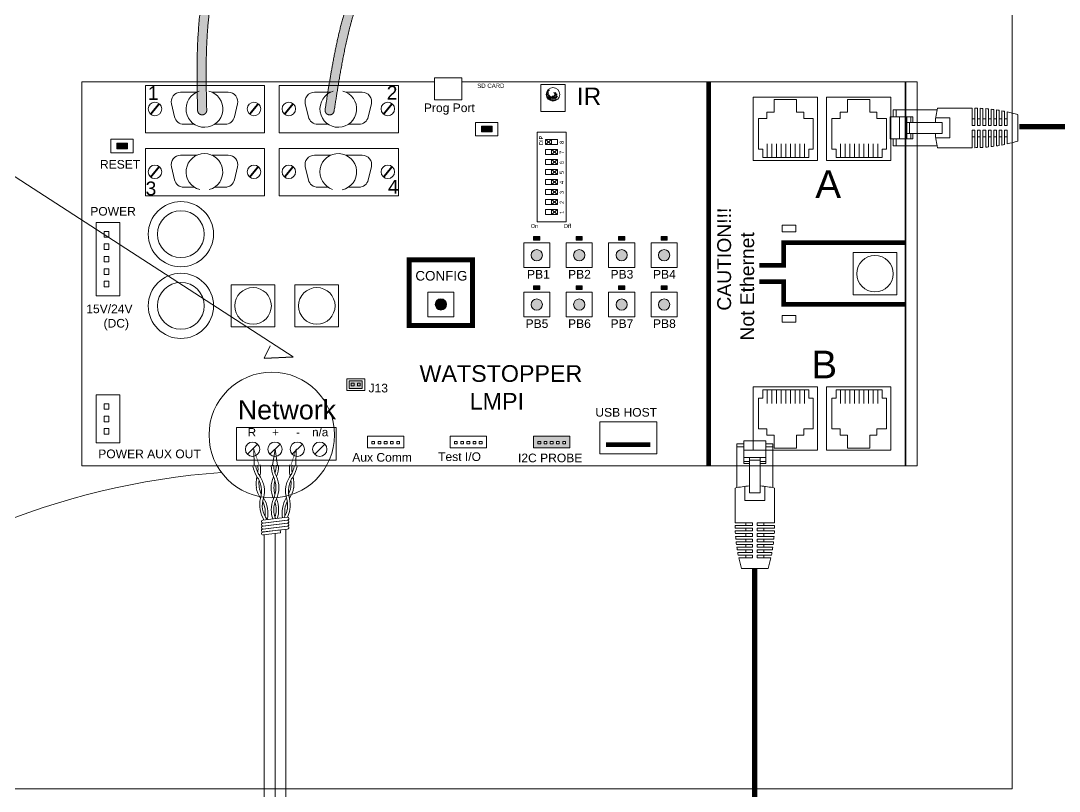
# Model space of a CAD drawing. Header units: inches. Extents: x -60 to 2005, y -577 to 104.
# Drawn here: x 512.53 to 523.9, y -119.02 to -110.6 of the extents above; entities that cross this region are included whole.
import ezdxf

# ---------------------------------------------------------------- set-up
doc = ezdxf.new("R2010")
doc.units = ezdxf.units.IN
doc.header["$MEASUREMENT"] = 0
doc.layers.get('0').update_dxf_attribs({"lineweight": 5})
for name, color, linetype, lineweight in [('PANEL', 7, 'Continuous', 0), ('WS', 3, 'Continuous', 5), ('WS_DETAIL', 7, 'Continuous', 5), ('WS_LowVoltage', 6, 'Continuous', 5)]:
    doc.layers.add(name, color=color, linetype=linetype, lineweight=lineweight)
doc.styles.add('ARIAL', font='arial.ttf')

# ---------------------------------------------------------------- blocks, each defined once
blk = doc.blocks.new('A$C65587FE4')
at = {"layer": 'WS_DETAIL'}
for p, q in [((0.468, 0.107), (0.027, 0.054)), ((0.033, 0.001), (0.478, 0.054))]:
    blk.add_line(p, q, dxfattribs=at)
for centre, start, end in [((0.027, 0.027), 90, 283.7483), ((0.474, 0.081), 276.8741, 103.7978)]:
    blk.add_arc(centre, 0.0271, start, end, dxfattribs=at)
blk = doc.blocks.new('A$C756910A1')
at = {"layer": 'WS_DETAIL'}
for p, q in [((0.15, 6.597), (0.15, 10.173)), ((0.15, 10.173), (0.725, 10.173)), ((0.725, 10.425), (0.725, 8.557)), ((0.725, 10.425), (2.507, 10.425)), ((2.507, 10.425), (2.507, 8.557)), ((3.082, 10.173), (2.507, 10.173)), ((3.082, 6.597), (3.082, 10.173)), ((0.725, 9.925), (0.15, 9.925)), ((2.507, 9.659), (0.725, 9.659)), ((3.082, 9.925), (2.507, 9.925)), ((2.507, 9.058), (0.725, 9.058)), ((0.725, 8.735), (1.169, 8.735)), ((0.725, 8.557), (1.169, 8.557)), ((1.169, 6.17), (1.169, 9.058)), ((1.169, 8.848), (2.064, 8.848)), ((2.064, 6.17), (2.064, 9.058)), ((2.064, 8.735), (2.507, 8.735)), ((2.507, 8.557), (2.064, 8.557)), ((0, 6.565), (0, 3.726)), ((0.808, 6.701), (0.808, 5.546)), ((1.169, 6.17), (2.064, 6.17)), ((2.424, 6.701), (2.424, 5.546)), ((3.232, 6.565), (3.232, 3.726)), ((0.808, 5.546), (2.424, 5.546)), ((0, 3.726), (1.428, 3.726)), ((0.002, 3.506), (1.428, 3.506)), ((0.89, 3.726), (0.89, 3.506)), ((1.428, 3.506), (1.428, 3.726)), ((1.805, 3.726), (3.232, 3.726)), ((1.805, 3.506), (1.805, 3.726)), ((1.805, 3.506), (3.231, 3.506)), ((2.342, 3.726), (2.342, 3.506)), ((0.007, 3.285), (1.428, 3.285)), ((0.016, 3.064), (1.428, 3.064)), ((0.029, 2.844), (1.428, 2.844)), ((0.045, 2.623), (1.428, 2.623)), ((0.89, 3.285), (0.89, 3.064)), ((0.89, 2.844), (0.89, 2.623)), ((1.428, 3.064), (1.428, 3.285)), ((1.428, 2.623), (1.428, 2.844)), ((1.805, 3.285), (3.225, 3.285)), ((1.805, 3.064), (1.805, 3.285)), ((1.805, 3.064), (3.216, 3.064)), ((1.805, 2.844), (3.203, 2.844)), ((1.805, 2.623), (1.805, 2.844)), ((1.805, 2.623), (3.187, 2.623)), ((2.342, 3.285), (2.342, 3.064)), ((2.342, 2.844), (2.342, 2.623)), ((0.065, 2.403), (1.428, 2.403)), ((0.089, 2.182), (1.428, 2.182)), ((0.116, 1.962), (1.428, 1.962)), ((0.147, 1.741), (1.428, 1.741)), ((0.89, 2.403), (0.89, 2.182)), ((0.89, 1.962), (0.89, 1.741)), ((1.428, 2.182), (1.428, 2.403)), ((1.428, 1.741), (1.428, 1.962)), ((1.805, 2.403), (3.167, 2.403)), ((1.805, 2.182), (1.805, 2.403)), ((1.805, 2.182), (3.144, 2.182)), ((1.805, 1.962), (3.116, 1.962)), ((1.805, 1.741), (1.805, 1.962)), ((1.805, 1.741), (3.085, 1.741)), ((2.342, 2.403), (2.342, 2.182)), ((2.342, 1.962), (2.342, 1.741)), ((0.182, 1.521), (1.428, 1.521)), ((0.22, 1.3), (1.428, 1.3)), ((0.262, 1.08), (1.428, 1.08)), ((0.308, 0.859), (1.428, 0.859)), ((0.89, 1.521), (0.89, 1.3)), ((0.89, 1.08), (0.89, 0.859)), ((1.428, 1.3), (1.428, 1.521)), ((1.428, 0.859), (1.428, 1.08)), ((1.805, 1.521), (3.051, 1.521)), ((1.805, 1.3), (1.805, 1.521)), ((1.805, 1.3), (3.012, 1.3)), ((1.805, 1.08), (2.97, 1.08)), ((1.805, 0.859), (1.805, 1.08)), ((1.805, 0.859), (2.924, 0.859)), ((2.342, 1.521), (2.342, 1.3)), ((2.342, 1.08), (2.342, 0.859)), ((2.692, 0), (0.525, 0))]:
    blk.add_line(p, q, dxfattribs=at)
for centre, radius, start, end in [((1.616, -0.583), 7.328, 93.50202, 102.74114), ((1.616, -0.583), 7.328, 77.25886, 86.49798), ((13.487, 3.726), 13.487, 180.93698, 181.87422), ((-10.255, 3.726), 13.487, 358.12578, 359.06302), ((13.487, 3.726), 13.487, 182.81195, 183.75044), ((13.487, 3.726), 13.487, 184.68994, 185.6307), ((-10.255, 3.726), 13.487, 354.3693, 355.31006), ((-10.255, 3.726), 13.487, 356.24956, 357.18805), ((13.487, 3.726), 13.487, 186.57299, 187.51707), ((13.487, 3.726), 13.487, 188.46321, 189.41167), ((-10.255, 3.726), 13.487, 350.58833, 351.53679), ((-10.255, 3.726), 13.487, 352.48293, 353.42701), ((13.487, 3.726), 13.487, 190.36275, 191.31672), ((13.487, 3.726), 13.487, 192.27389, 196.03786), ((-10.255, 3.726), 13.487, 343.96214, 347.72611), ((-10.255, 3.726), 13.487, 348.68328, 349.63725)]:
    blk.add_arc(centre, radius, start, end, dxfattribs=at)
blk = doc.blocks.new('RJ45')
at = {"layer": 'WS_DETAIL', "xscale": 1.117448685388325, "yscale": 1.117448685388325, "zscale": 1.117448685388325}
blk.add_blockref('A$C756910A1', (59.472, 150.684), dxfattribs=at)
blk = doc.blocks.new('A$C6E196373')
for p, q in [((0.117, 0), (0, 0.098)), ((0.117, 0.098), (0, 0)), ((0.117, 0.098), (0.117, 0))]:
    blk.add_line(p, q)
blk.add_lwpolyline([(0, 0.098), (0.235, 0.098), (0.235, 0), (0, 0)], close=True)
blk = doc.blocks.new('LMCP-24_TW')
at = {"linetype": 'Continuous'}
h = blk.add_hatch(color=256, dxfattribs=at)
h.dxf.hatch_style = 1
edge = h.paths.add_edge_path()
edge.add_spline(control_points=[(-9.436, 122.152), (-9.67, 122.134), (-9.848, 122.286), (-9.866, 122.52), (-9.885, 122.753), (-9.732, 122.931), (-9.499, 122.95), (-8.263, 123.046), (-7.017, 123.145), (-5.124, 123.081), (-4.409, 122.992), (-3.177, 122.551), (-2.67, 122.172), (-1.889, 121.015), (-1.714, 120.182), (-1.659, 118.084), (-1.868, 116.743), (-2.474, 113.888), (-2.875, 112.373), (-3.596, 109.41), (-3.902, 107.978), (-4.355, 104.301), (-4.268, 102.229), (-3.822, 98.087), (-3.455, 95.996), (-3.007, 91.749), (-2.904, 89.719), (-3.344, 86.566), (-3.68, 85.367), (-4.842, 83.227), (-5.68, 82.308), (-8.293, 80.285), (-10.331, 79.405), (-14, 78.328), (-15.605, 78), (-18.503, 77.14), (-19.79, 76.608), (-21.745, 74.927), (-22.454, 73.731), (-23.453, 70.975), (-23.755, 69.437), (-24.116, 66.324), (-24.179, 64.771), (-24.206, 61.978), (-24.176, 60.695), (-24.147, 59.407), (-24.144, 59.261), (-24.214, 59.132), (-24.339, 59.056), (-24.464, 58.98), (-24.61, 58.977), (-24.739, 59.047), (-24.867, 59.117), (-24.943, 59.243), (-24.947, 59.389), (-24.976, 60.678), (-25.006, 61.972), (-24.978, 64.806), (-24.915, 66.388), (-24.542, 69.589), (-24.231, 71.186), (-23.189, 74.042), (-22.462, 75.31), (-19.772, 77.758), (-17.443, 78.333), (-13.523, 79.307), (-11.956, 79.708), (-9.054, 80.894), (-7.721, 81.649), (-5.732, 83.408), (-5.033, 84.369), (-4.135, 86.611), (-3.913, 87.881), (-3.749, 90.848), (-3.883, 92.574), (-4.641, 99.048), (-5.632, 102.988), (-4.133, 110.878), (-3.36, 113.483), (-2.543, 117.485), (-2.371, 119.021), (-2.702, 120.791), (-2.95, 121.286), (-3.765, 121.971), (-4.397, 122.173), (-6.042, 122.348), (-7.027, 122.32), (-8.515, 122.224), (-8.975, 122.188), (-9.436, 122.152)], knot_values=[0, 0, 0, 0, 1.570796, 1.570796, 1.570796, 3.141593, 3.141593, 3.141593, 3.535137, 3.535137, 3.80871, 3.80871, 4.082284, 4.082284, 4.444189, 4.444189, 4.899139, 4.899139, 5.357847, 5.357847, 5.816555, 5.816555, 6.639643, 6.639643, 7.462731, 7.462731, 8.152808, 8.152808, 8.60835, 8.60835, 9.063892, 9.063892, 9.805348, 9.805348, 10.372797, 10.372797, 10.940245, 10.940245, 11.507693, 11.507693, 12.054583, 12.054583, 12.601473, 12.601473, 13.096939, 13.096939, 13.096939, 14.144137, 14.144137, 14.144137, 15.191334, 15.191334, 15.191334, 16.238532, 16.238532, 16.238532, 16.734654, 16.734654, 17.282669, 17.282669, 17.830683, 17.830683, 18.371499, 18.371499, 19.235823, 19.235823, 19.796273, 19.796273, 20.356723, 20.356723, 20.85035, 20.85035, 21.343977, 21.343977, 21.948777, 21.948777, 23.709351, 23.709351, 24.468821, 24.468821, 25.029847, 25.029847, 25.36882, 25.36882, 25.707794, 25.707794, 26.046767, 26.046767, 26.193879, 26.193879, 26.193879, 26.193879], weights=[1, 0.804738, 0.804738, 1, 0.804738, 0.804738, 1, 1, 1, 1, 1, 1, 1, 1, 1, 1, 1, 1, 1, 1, 1, 1, 1, 1, 1, 1, 1, 1, 1, 1, 1, 1, 1, 1, 1, 1, 1, 1, 1, 1, 1, 1, 1, 1, 1, 1, 0.910684, 0.910684, 1, 0.910684, 0.910684, 1, 0.910684, 0.910684, 1, 1, 1, 1, 1, 1, 1, 1, 1, 1, 1, 1, 1, 1, 1, 1, 1, 1, 1, 1, 1, 1, 1, 1, 1, 1, 1, 1, 1, 1, 1, 1, 1, 1, 1, 1], degree=3, periodic=0)
h = blk.add_hatch(color=256, dxfattribs=at)
h.dxf.hatch_style = 1
edge = h.paths.add_edge_path()
edge.add_spline(control_points=[(-12.989, 59.337), (-12.779, 60.687), (-12.571, 62.032), (-12.008, 65.054), (-11.637, 66.791), (-10.564, 70.09), (-9.858, 71.63), (-8.247, 73.608), (-7.485, 74.219), (-5.67, 75.172), (-4.635, 75.535), (-2.364, 76.344), (-1.119, 76.796), (2.777, 79.141), (4.822, 82.069), (5.736, 87.145), (5.387, 89.137), (4.682, 92.308), (4.371, 93.545), (3.885, 97.209), (4.307, 99.564), (4.736, 103.489), (4.841, 104.848), (4.751, 107.699), (4.53, 109.206), (3.882, 112.265), (3.478, 113.812), (2.796, 116.85), (2.539, 118.323), (2.603, 120.298), (2.779, 120.941), (3.382, 121.706), (3.742, 121.934), (4.804, 122.238), (5.482, 122.304), (7.215, 122.321), (8.321, 122.237), (9.437, 122.152), (9.583, 122.141), (9.715, 122.204), (9.798, 122.325), (9.88, 122.446), (9.892, 122.592), (9.828, 122.724), (9.765, 122.856), (9.644, 122.939), (9.498, 122.95), (8.424, 123.032), (7.342, 123.115), (5.546, 123.11), (4.802, 123.053), (3.503, 122.712), (2.943, 122.403), (2.09, 121.399), (1.87, 120.681), (1.638, 118.064), (2.206, 115.738), (3.082, 112.092), (3.381, 110.854), (3.831, 108.463), (3.965, 107.324), (4.067, 103.904), (3.731, 101.8), (3.38, 98.682), (3.289, 97.65), (3.294, 95.551), (3.415, 94.476), (4.115, 90.895), (4.937, 88.376), (4.558, 84.742), (4.17, 83.53), (3.031, 81.376), (2.315, 80.421), (0.633, 78.794), (-0.328, 78.14), (-2.555, 77.085), (-3.837, 76.686), (-6.021, 75.865), (-6.942, 75.47), (-8.594, 74.372), (-9.299, 73.654), (-10.808, 71.537), (-11.461, 69.985), (-12.461, 66.766), (-12.809, 65.121), (-13.36, 62.166), (-13.57, 60.81), (-13.779, 59.459), (-13.802, 59.315), (-13.749, 59.178), (-13.635, 59.086), (-13.521, 58.995), (-13.376, 58.972), (-13.239, 59.025), (-13.103, 59.078), (-13.011, 59.192), (-12.989, 59.337)], knot_values=[0, 0, 0, 0, 0.522865, 0.522865, 1.146028, 1.146028, 1.76919, 1.76919, 2.184446, 2.184446, 2.599701, 2.599701, 3.067032, 3.067032, 4.186777, 4.186777, 4.901536, 4.901536, 5.377342, 5.377342, 6.367701, 6.367701, 6.856107, 6.856107, 7.322653, 7.322653, 7.789199, 7.789199, 8.304502, 8.304502, 8.673391, 8.673391, 8.94783, 8.94783, 9.22227, 9.22227, 9.575948, 9.575948, 9.575948, 10.623146, 10.623146, 10.623146, 11.670343, 11.670343, 11.670343, 12.717541, 12.717541, 12.717541, 13.058038, 13.058038, 13.331628, 13.331628, 13.605218, 13.605218, 13.937474, 13.937474, 14.689549, 14.689549, 15.065586, 15.065586, 15.441624, 15.441624, 16.256515, 16.256515, 16.663961, 16.663961, 17.071407, 17.071407, 18.022337, 18.022337, 18.497802, 18.497802, 18.93273, 18.93273, 19.367659, 19.367659, 19.85551, 19.85551, 20.228046, 20.228046, 20.600581, 20.600581, 21.18537, 21.18537, 21.77016, 21.77016, 22.293489, 22.293489, 22.293489, 23.340686, 23.340686, 23.340686, 24.387884, 24.387884, 24.387884, 25.435081, 25.435081, 25.435081, 25.435081], weights=[1, 1, 1, 1, 1, 1, 1, 1, 1, 1, 1, 1, 1, 1, 1, 1, 1, 1, 1, 1, 1, 1, 1, 1, 1, 1, 1, 1, 1, 1, 1, 1, 1, 1, 1, 1, 1, 1, 0.910684, 0.910684, 1, 0.910684, 0.910684, 1, 0.910684, 0.910684, 1, 1, 1, 1, 1, 1, 1, 1, 1, 1, 1, 1, 1, 1, 1, 1, 1, 1, 1, 1, 1, 1, 1, 1, 1, 1, 1, 1, 1, 1, 1, 1, 1, 1, 1, 1, 1, 1, 1, 1, 1, 1, 0.910684, 0.910684, 1, 0.910684, 0.910684, 1, 0.910684, 0.910684, 1], degree=3, periodic=0)
at = {"layer": 'PANEL'}
h = blk.add_hatch(color=256, dxfattribs=at)
h.dxf.hatch_style = 1
h.paths.add_polyline_path([(0.849, 57.501), (0.849, 58.006), (-0.089, 58.006), (-0.089, 57.501)])
h = blk.add_hatch(color=256, dxfattribs=at)
h.dxf.hatch_style = 1
h.paths.add_polyline_path([(-31.095, 56.014), (-31.095, 56.519), (-32.033, 56.519), (-32.033, 56.014)])
h = blk.add_hatch(color=256, dxfattribs=at)
h.dxf.hatch_style = 1
h.paths.add_polyline_path([(4.48, 48.353), (5.024, 48.353), (5.024, 48.042), (4.48, 48.042)])
h = blk.add_hatch(color=256, dxfattribs=at)
h.dxf.hatch_style = 1
h.paths.add_polyline_path([(8.2, 48.353), (8.743, 48.353), (8.743, 48.042), (8.2, 48.042)])
h = blk.add_hatch(color=256, dxfattribs=at)
h.dxf.hatch_style = 1
h.paths.add_polyline_path([(11.919, 48.353), (12.463, 48.353), (12.463, 48.042), (11.919, 48.042)])
h = blk.add_hatch(color=256, dxfattribs=at)
h.dxf.hatch_style = 1
h.paths.add_polyline_path([(15.639, 48.353), (16.182, 48.353), (16.182, 48.042), (15.639, 48.042)])
h = blk.add_hatch(color=256, dxfattribs=at)
h.dxf.hatch_style = 1
h.paths.add_polyline_path([(16.402, 46.719, 1), (15.419, 46.719, 1)])
h.paths.add_polyline_path([(12.682, 46.719, 1), (11.7, 46.719, 1)])
h.paths.add_polyline_path([(8.963, 46.719, 1), (7.98, 46.719, 1)])
h.paths.add_polyline_path([(5.243, 46.719, 1), (4.261, 46.719, 1)])
h.paths.add_polyline_path([(5.243, 42.4, 1), (4.261, 42.4, 1)])
h.paths.add_polyline_path([(8.963, 42.4, 1), (7.98, 42.4, 1)])
h.paths.add_polyline_path([(12.682, 42.4, 1), (11.7, 42.4, 1)])
h.paths.add_polyline_path([(16.402, 42.4, 1), (15.419, 42.4, 1)])
h = blk.add_hatch(color=256, dxfattribs=at)
h.dxf.hatch_style = 1
h.paths.add_polyline_path([(4.48, 44.034), (5.024, 44.034), (5.024, 43.723), (4.48, 43.723)])
h = blk.add_hatch(color=256, dxfattribs=at)
h.dxf.hatch_style = 1
h.paths.add_polyline_path([(8.2, 44.034), (8.743, 44.034), (8.743, 43.723), (8.2, 43.723)])
h = blk.add_hatch(color=256, dxfattribs=at)
h.dxf.hatch_style = 1
h.paths.add_polyline_path([(11.919, 44.034), (12.463, 44.034), (12.463, 43.723), (11.919, 43.723)])
h = blk.add_hatch(color=256, dxfattribs=at)
h.dxf.hatch_style = 1
h.paths.add_polyline_path([(15.639, 44.034), (16.182, 44.034), (16.182, 43.723), (15.639, 43.723)])
h = blk.add_hatch(color=256, dxfattribs=at)
h.dxf.hatch_style = 1
h.paths.add_polyline_path([(-3.154, 42.411, 1), (-4.137, 42.411, 1)])
h = blk.add_hatch(color=256, dxfattribs=at)
h.dxf.hatch_style = 1
h.paths.add_polyline_path([(-10.524, 35.039), (-10.524, 35.736), (-11.663, 35.736), (-11.663, 35.039)])
h = blk.add_hatch(color=256, dxfattribs=at)
h.dxf.hatch_style = 1
h.paths.add_polyline_path([(7.663, 29.847), (7.663, 30.889), (4.465, 30.889), (4.465, 29.847)])
h.paths.add_polyline_path([(5.398, 30.408), (5.642, 30.408), (5.642, 30.203), (5.398, 30.203)], flags=16)
h.paths.add_polyline_path([(5.942, 30.408), (6.186, 30.408), (6.186, 30.203), (5.942, 30.203)], flags=16)
h.paths.add_polyline_path([(6.486, 30.408), (6.73, 30.408), (6.73, 30.203), (6.486, 30.203)], flags=16)
h.paths.add_polyline_path([(7.03, 30.408), (7.274, 30.408), (7.274, 30.203), (7.03, 30.203)], flags=16)
for p, q in [((-20.579, 29.289), (-19.691, 30.177)), ((-18.616, 29.289), (-17.728, 30.177)), ((-16.653, 29.289), (-15.765, 30.177)), ((-14.69, 29.289), (-13.801, 30.177))]:
    blk.add_line(p, q)
for centre in [(-20.135, 29.733), (-18.172, 29.733), (-16.209, 29.733), (-14.246, 29.733)]:
    blk.add_circle(centre, 0.628)
at = {"linetype": 'Continuous'}
for points, weights, knots in [([(-9.436, 122.152), (-9.67, 122.134), (-9.848, 122.286), (-9.866, 122.52), (-9.885, 122.753), (-9.732, 122.931), (-9.499, 122.95), (-8.263, 123.046), (-7.017, 123.145), (-5.124, 123.081), (-4.409, 122.992), (-3.177, 122.551), (-2.67, 122.172), (-1.889, 121.015), (-1.714, 120.182), (-1.659, 118.084), (-1.868, 116.743), (-2.474, 113.888), (-2.875, 112.373), (-3.596, 109.41), (-3.902, 107.978), (-4.355, 104.301), (-4.268, 102.229), (-3.822, 98.087), (-3.455, 95.996), (-3.007, 91.749), (-2.904, 89.719), (-3.344, 86.566), (-3.68, 85.367), (-4.842, 83.227), (-5.68, 82.308), (-8.293, 80.285), (-10.331, 79.405), (-14, 78.328), (-15.605, 78), (-18.503, 77.14), (-19.79, 76.608), (-21.745, 74.927), (-22.454, 73.731), (-23.453, 70.975), (-23.755, 69.437), (-24.116, 66.324), (-24.179, 64.771), (-24.206, 61.978), (-24.176, 60.695), (-24.147, 59.407), (-24.144, 59.261), (-24.214, 59.132), (-24.339, 59.056), (-24.464, 58.98), (-24.61, 58.977), (-24.739, 59.047), (-24.867, 59.117), (-24.943, 59.243), (-24.947, 59.389), (-24.976, 60.678), (-25.006, 61.972), (-24.978, 64.806), (-24.915, 66.388), (-24.542, 69.589), (-24.231, 71.186), (-23.189, 74.042), (-22.462, 75.31), (-19.772, 77.758), (-17.443, 78.333), (-13.523, 79.307), (-11.956, 79.708), (-9.054, 80.894), (-7.721, 81.649), (-5.732, 83.408), (-5.033, 84.369), (-4.135, 86.611), (-3.913, 87.881), (-3.749, 90.848), (-3.883, 92.574), (-4.641, 99.048), (-5.632, 102.988), (-4.133, 110.878), (-3.36, 113.483), (-2.543, 117.485), (-2.371, 119.021), (-2.702, 120.791), (-2.95, 121.286), (-3.765, 121.971), (-4.397, 122.173), (-6.042, 122.348), (-7.027, 122.32), (-8.515, 122.224), (-8.975, 122.188), (-9.436, 122.152)], [1, 0.804737854124, 0.804737854124, 1, 0.804737854124, 0.804737854124, 1, 1, 1, 1, 1, 1, 1, 1, 1, 1, 1, 1, 1, 1, 1, 1, 1, 1, 1, 1, 1, 1, 1, 1, 1, 1, 1, 1, 1, 1, 1, 1, 1, 1, 1, 1, 1, 1, 1, 1, 0.910683602518, 0.910683602518, 1, 0.910683602518, 0.910683602518, 1, 0.910683602518, 0.910683602518, 1, 1, 1, 1, 1, 1, 1, 1, 1, 1, 1, 1, 1, 1, 1, 1, 1, 1, 1, 1, 1, 1, 1, 1, 1, 1, 1, 1, 1, 1, 1, 1, 1, 1, 1, 1], [0, 0, 0, 0, 1.570796, 1.570796, 1.570796, 3.141593, 3.141593, 3.141593, 3.535137, 3.535137, 3.80871, 3.80871, 4.082284, 4.082284, 4.444189, 4.444189, 4.899139, 4.899139, 5.357847, 5.357847, 5.816555, 5.816555, 6.639643, 6.639643, 7.462731, 7.462731, 8.152808, 8.152808, 8.60835, 8.60835, 9.063892, 9.063892, 9.805348, 9.805348, 10.372797, 10.372797, 10.940245, 10.940245, 11.507693, 11.507693, 12.054583, 12.054583, 12.601473, 12.601473, 13.096939, 13.096939, 13.096939, 14.144137, 14.144137, 14.144137, 15.191334, 15.191334, 15.191334, 16.238532, 16.238532, 16.238532, 16.734654, 16.734654, 17.282669, 17.282669, 17.830683, 17.830683, 18.371499, 18.371499, 19.235823, 19.235823, 19.796273, 19.796273, 20.356723, 20.356723, 20.85035, 20.85035, 21.343977, 21.343977, 21.948777, 21.948777, 23.709351, 23.709351, 24.468821, 24.468821, 25.029847, 25.029847, 25.36882, 25.36882, 25.707794, 25.707794, 26.046767, 26.046767, 26.193879, 26.193879, 26.193879, 26.193879]), ([(-12.989, 59.337), (-12.779, 60.687), (-12.571, 62.032), (-12.008, 65.054), (-11.637, 66.791), (-10.564, 70.09), (-9.858, 71.63), (-8.247, 73.608), (-7.485, 74.219), (-5.67, 75.172), (-4.635, 75.535), (-2.364, 76.344), (-1.119, 76.796), (2.777, 79.141), (4.822, 82.069), (5.736, 87.145), (5.387, 89.137), (4.682, 92.308), (4.371, 93.545), (3.885, 97.209), (4.307, 99.564), (4.736, 103.489), (4.841, 104.848), (4.751, 107.699), (4.53, 109.206), (3.882, 112.265), (3.478, 113.812), (2.796, 116.85), (2.539, 118.323), (2.603, 120.298), (2.779, 120.941), (3.382, 121.706), (3.742, 121.934), (4.804, 122.238), (5.482, 122.304), (7.215, 122.321), (8.321, 122.237), (9.437, 122.152), (9.583, 122.141), (9.715, 122.204), (9.798, 122.325), (9.88, 122.446), (9.892, 122.592), (9.828, 122.724), (9.765, 122.856), (9.644, 122.939), (9.498, 122.95), (8.424, 123.032), (7.342, 123.115), (5.546, 123.11), (4.802, 123.053), (3.503, 122.712), (2.943, 122.403), (2.09, 121.399), (1.87, 120.681), (1.638, 118.064), (2.206, 115.738), (3.082, 112.092), (3.381, 110.854), (3.831, 108.463), (3.965, 107.324), (4.067, 103.904), (3.731, 101.8), (3.38, 98.682), (3.289, 97.65), (3.294, 95.551), (3.415, 94.476), (4.115, 90.895), (4.937, 88.376), (4.558, 84.742), (4.17, 83.53), (3.031, 81.376), (2.315, 80.421), (0.633, 78.794), (-0.328, 78.14), (-2.555, 77.085), (-3.837, 76.686), (-6.021, 75.865), (-6.942, 75.47), (-8.594, 74.372), (-9.299, 73.654), (-10.808, 71.537), (-11.461, 69.985), (-12.461, 66.766), (-12.809, 65.121), (-13.36, 62.166), (-13.57, 60.81), (-13.779, 59.459), (-13.802, 59.315), (-13.749, 59.178), (-13.635, 59.086), (-13.521, 58.995), (-13.376, 58.972), (-13.239, 59.025), (-13.103, 59.078), (-13.011, 59.192), (-12.989, 59.337)], [1, 1, 1, 1, 1, 1, 1, 1, 1, 1, 1, 1, 1, 1, 1, 1, 1, 1, 1, 1, 1, 1, 1, 1, 1, 1, 1, 1, 1, 1, 1, 1, 1, 1, 1, 1, 1, 1, 0.910683602523, 0.910683602523, 1, 0.910683602523, 0.910683602523, 1, 0.910683602523, 0.910683602523, 1, 1, 1, 1, 1, 1, 1, 1, 1, 1, 1, 1, 1, 1, 1, 1, 1, 1, 1, 1, 1, 1, 1, 1, 1, 1, 1, 1, 1, 1, 1, 1, 1, 1, 1, 1, 1, 1, 1, 1, 1, 1, 0.91068360252, 0.91068360252, 1, 0.91068360252, 0.91068360252, 1, 0.91068360252, 0.91068360252, 1], [0, 0, 0, 0, 0.522865, 0.522865, 1.146028, 1.146028, 1.76919, 1.76919, 2.184446, 2.184446, 2.599701, 2.599701, 3.067032, 3.067032, 4.186777, 4.186777, 4.901536, 4.901536, 5.377342, 5.377342, 6.367701, 6.367701, 6.856107, 6.856107, 7.322653, 7.322653, 7.789199, 7.789199, 8.304502, 8.304502, 8.673391, 8.673391, 8.94783, 8.94783, 9.22227, 9.22227, 9.575948, 9.575948, 9.575948, 10.623146, 10.623146, 10.623146, 11.670343, 11.670343, 11.670343, 12.717541, 12.717541, 12.717541, 13.058038, 13.058038, 13.331628, 13.331628, 13.605218, 13.605218, 13.937474, 13.937474, 14.689549, 14.689549, 15.065586, 15.065586, 15.441624, 15.441624, 16.256515, 16.256515, 16.663961, 16.663961, 17.071407, 17.071407, 18.022337, 18.022337, 18.497802, 18.497802, 18.93273, 18.93273, 19.367659, 19.367659, 19.85551, 19.85551, 20.228046, 20.228046, 20.600581, 20.600581, 21.18537, 21.18537, 21.77016, 21.77016, 22.293489, 22.293489, 22.293489, 23.340686, 23.340686, 23.340686, 24.387884, 24.387884, 24.387884, 25.435081, 25.435081, 25.435081, 25.435081])]:
    blk.add_rational_spline(points, weights, degree=3, knots=knots, dxfattribs=at)
at = {"layer": 'PANEL', "linetype": 'Continuous'}
for p, q in [((46.386, 79.439), (46.386, 0)), ((46.386, 0), (-46.386, 0))]:
    blk.add_line(p, q, dxfattribs=at)
at = {"layer": 'PANEL'}
for p, q in [((-35.089, 61.9), (-35.089, 28.295)), ((-35.089, 61.9), (-4.193, 61.9)), ((-1.801, 61.9), (38.052, 61.9)), ((38.052, 61.9), (38.052, 28.295)), ((-26.43, 60.981), (-25.006, 60.981)), ((-26.43, 60.981), (-25.006, 60.981)), ((-23.685, 60.981), (-22.262, 60.981)), ((-23.685, 60.981), (-22.262, 60.981)), ((-14.707, 60.981), (-13.283, 60.981)), ((-14.707, 60.981), (-13.283, 60.981)), ((-11.962, 60.981), (-10.539, 60.981)), ((-11.962, 60.981), (-10.539, 60.981)), ((-27.239, 59.955), (-26.966, 58.814)), ((-27.239, 59.955), (-26.966, 58.814)), ((-21.453, 59.955), (-21.726, 58.814)), ((-21.453, 59.955), (-21.726, 58.814)), ((-15.516, 59.955), (-15.243, 58.814)), ((-15.516, 59.955), (-15.243, 58.814)), ((-9.73, 59.955), (-10.003, 58.814)), ((-9.73, 59.955), (-10.003, 58.814)), ((-26.156, 58.175), (-25.232, 58.175)), ((-26.156, 58.175), (-25.232, 58.175)), ((-23.459, 58.175), (-22.535, 58.175)), ((-23.459, 58.175), (-22.535, 58.175)), ((-14.433, 58.175), (-13.509, 58.175)), ((-14.433, 58.175), (-13.509, 58.175)), ((-11.737, 58.175), (-10.813, 58.175)), ((-11.737, 58.175), (-10.813, 58.175)), ((-26.43, 55.475), (-25.006, 55.475)), ((-26.43, 55.475), (-25.006, 55.475)), ((-23.685, 55.475), (-22.262, 55.475)), ((-23.685, 55.475), (-22.262, 55.475)), ((-14.707, 55.475), (-13.283, 55.475)), ((-14.707, 55.475), (-13.283, 55.475)), ((-11.962, 55.475), (-10.539, 55.475)), ((-11.962, 55.475), (-10.539, 55.475)), ((-27.239, 54.448), (-26.966, 53.307)), ((-27.239, 54.448), (-26.966, 53.307)), ((-21.453, 54.448), (-21.726, 53.307)), ((-21.453, 54.448), (-21.726, 53.307)), ((-15.516, 54.448), (-15.243, 53.307)), ((-15.516, 54.448), (-15.243, 53.307)), ((-9.73, 54.448), (-10.003, 53.307)), ((-9.73, 54.448), (-10.003, 53.307)), ((-26.156, 52.669), (-25.232, 52.669)), ((-26.156, 52.669), (-25.232, 52.669)), ((-23.459, 52.669), (-22.535, 52.669)), ((-23.459, 52.669), (-22.535, 52.669)), ((-14.433, 52.669), (-13.509, 52.669)), ((-14.433, 52.669), (-13.509, 52.669)), ((-11.737, 52.669), (-10.813, 52.669)), ((-11.737, 52.669), (-10.813, 52.669)), ((-35.089, 28.295), (38.052, 28.295))]:
    blk.add_line(p, q, dxfattribs=at)
at = {"layer": 'PANEL', "color": 7, "linetype": 'Continuous', "lineweight": 0}
for p, q in [((23.704, 55.013), (23.704, 60.543)), ((29.339, 60.543), (23.704, 60.543)), ((25.688, 60.356), (25.536, 60.356)), ((25.536, 60.356), (25.536, 59.242)), ((27.507, 60.356), (25.62, 60.356)), ((27.507, 60.356), (27.507, 59.242)), ((29.339, 55.013), (29.339, 60.543)), ((30.119, 55.013), (30.119, 60.543)), ((35.755, 60.543), (30.119, 60.543)), ((32.103, 60.356), (31.952, 60.356)), ((31.952, 60.356), (31.952, 59.242)), ((33.922, 60.356), (32.036, 60.356)), ((33.922, 60.356), (33.922, 59.242)), ((35.755, 55.013), (35.755, 60.543)), ((25.536, 59.242), (24.913, 59.242)), ((24.913, 59.242), (24.913, 58.668)), ((27.507, 59.242), (28.13, 59.242)), ((28.13, 59.242), (28.13, 58.668)), ((31.952, 59.242), (31.329, 59.242)), ((31.329, 59.242), (31.329, 58.668)), ((33.922, 59.242), (34.545, 59.242)), ((34.545, 59.242), (34.545, 58.668)), ((24.163, 58.668), (24.163, 56.003)), ((24.913, 58.668), (24.163, 58.668)), ((28.13, 58.668), (28.964, 58.668)), ((28.964, 58.668), (28.964, 56.003)), ((30.579, 58.668), (30.579, 56.003)), ((31.329, 58.668), (30.579, 58.668)), ((34.545, 58.668), (35.38, 58.668)), ((35.38, 58.668), (35.38, 56.003)), ((24.936, 55.269), (24.936, 56.451)), ((25.343, 55.269), (25.343, 56.451)), ((25.75, 55.269), (25.75, 56.451)), ((26.157, 55.269), (26.157, 56.451)), ((26.564, 55.269), (26.564, 56.451)), ((26.971, 55.269), (26.971, 56.451)), ((27.378, 55.269), (27.378, 56.451)), ((27.784, 55.269), (27.784, 56.451)), ((28.191, 55.269), (28.191, 56.451)), ((31.351, 55.269), (31.351, 56.451)), ((31.758, 55.269), (31.758, 56.451)), ((32.165, 55.269), (32.165, 56.451)), ((32.572, 55.269), (32.572, 56.451)), ((32.979, 55.269), (32.979, 56.451)), ((33.386, 55.269), (33.386, 56.451)), ((33.793, 55.269), (33.793, 56.451)), ((34.2, 55.269), (34.2, 56.451)), ((34.607, 55.269), (34.607, 56.451)), ((24.163, 56.003), (24.553, 56.003)), ((24.553, 56.003), (24.553, 55.269)), ((28.964, 56.003), (28.574, 56.003)), ((28.574, 56.003), (28.574, 55.269)), ((30.579, 56.003), (30.968, 56.003)), ((30.968, 56.003), (30.968, 55.269)), ((35.38, 56.003), (34.99, 56.003)), ((34.99, 56.003), (34.99, 55.269)), ((23.704, 55.013), (29.339, 55.013)), ((28.574, 55.269), (24.553, 55.269)), ((30.119, 55.013), (35.755, 55.013)), ((34.99, 55.269), (30.968, 55.269)), ((23.704, 35.182), (23.704, 29.653)), ((23.704, 35.182), (29.339, 35.182)), ((28.574, 34.926), (24.553, 34.926)), ((24.553, 34.192), (24.553, 34.926)), ((24.936, 34.926), (24.936, 33.744)), ((25.343, 34.926), (25.343, 33.744)), ((25.75, 34.926), (25.75, 33.744)), ((26.157, 34.926), (26.157, 33.744)), ((26.564, 34.926), (26.564, 33.744)), ((26.971, 34.926), (26.971, 33.744)), ((27.378, 34.926), (27.378, 33.744)), ((27.784, 34.926), (27.784, 33.744)), ((28.191, 34.926), (28.191, 33.744)), ((28.574, 34.192), (28.574, 34.926)), ((29.339, 35.182), (29.339, 29.653)), ((30.119, 35.182), (30.119, 29.653)), ((30.119, 35.182), (35.755, 35.182)), ((34.99, 34.926), (30.968, 34.926)), ((30.968, 34.192), (30.968, 34.926)), ((31.351, 34.926), (31.351, 33.744)), ((31.758, 34.926), (31.758, 33.744)), ((32.165, 34.926), (32.165, 33.744)), ((32.572, 34.926), (32.572, 33.744)), ((32.979, 34.926), (32.979, 33.744)), ((33.386, 34.926), (33.386, 33.744)), ((33.793, 34.926), (33.793, 33.744)), ((34.2, 34.926), (34.2, 33.744)), ((34.607, 34.926), (34.607, 33.744)), ((34.99, 34.192), (34.99, 34.926)), ((35.755, 35.182), (35.755, 29.653)), ((24.163, 31.527), (24.163, 34.192)), ((24.163, 34.192), (24.553, 34.192)), ((28.964, 34.192), (28.574, 34.192)), ((28.964, 31.527), (28.964, 34.192)), ((30.579, 31.527), (30.579, 34.192)), ((30.579, 34.192), (30.968, 34.192)), ((35.38, 34.192), (34.99, 34.192)), ((35.38, 31.527), (35.38, 34.192)), ((24.913, 31.527), (24.163, 31.527)), ((24.913, 30.953), (24.913, 31.527)), ((25.536, 30.953), (24.913, 30.953)), ((25.536, 29.839), (25.536, 30.953)), ((27.507, 29.839), (27.507, 30.953)), ((27.507, 30.953), (28.13, 30.953)), ((28.13, 31.527), (28.964, 31.527)), ((28.13, 30.953), (28.13, 31.527)), ((31.329, 31.527), (30.579, 31.527)), ((31.329, 30.953), (31.329, 31.527)), ((31.952, 30.953), (31.329, 30.953)), ((31.952, 29.839), (31.952, 30.953)), ((33.922, 29.839), (33.922, 30.953)), ((33.922, 30.953), (34.545, 30.953)), ((34.545, 31.527), (35.38, 31.527)), ((34.545, 30.953), (34.545, 31.527)), ((29.339, 29.653), (23.704, 29.653)), ((25.688, 29.839), (25.536, 29.839)), ((27.507, 29.839), (25.62, 29.839)), ((35.755, 29.653), (30.119, 29.653)), ((32.103, 29.839), (31.952, 29.839)), ((33.922, 29.839), (32.036, 29.839))]:
    blk.add_line(p, q, dxfattribs=at)
at = {"layer": 'PANEL'}
for points in [[(-4.193, 62.246), (-1.801, 62.246), (-1.801, 60.301), (-4.193, 60.301)], [(-29.518, 61.56), (-19.077, 61.56), (-19.077, 57.433), (-29.518, 57.433)], [(-17.795, 61.56), (-7.354, 61.56), (-7.354, 57.433), (-17.795, 57.433)], [(5.118, 61.643), (7.227, 61.643), (7.227, 59.287), (5.118, 59.287)], [(-0.602, 58.34), (1.34, 58.34), (1.34, 57.155), (-0.602, 57.155)], [(-0.089, 58.006), (0.849, 58.006), (0.849, 57.501), (-0.089, 57.501)], [(4.783, 57.483), (7.331, 57.483), (7.331, 49.627), (4.783, 49.627)], [(-32.535, 56.859), (-30.593, 56.859), (-30.593, 55.675), (-32.535, 55.675)], [(-32.033, 56.519), (-31.095, 56.519), (-31.095, 56.014), (-32.033, 56.014)], [(-29.518, 56.054), (-19.077, 56.054), (-19.077, 51.926), (-29.518, 51.926)], [(-17.795, 56.054), (-7.354, 56.054), (-7.354, 51.926), (-17.795, 51.926)], [(-33.834, 49.57), (-31.751, 49.57), (-31.751, 43.174), (-33.834, 43.174)], [(26.23, 48.749), (27.429, 48.749), (27.429, 49.348), (26.23, 49.348)], [(-33.124, 48.793), (-32.713, 48.793), (-32.713, 48.305), (-33.124, 48.305)], [(4.48, 48.353), (5.024, 48.353), (5.024, 48.042), (4.48, 48.042)], [(8.2, 48.353), (8.743, 48.353), (8.743, 48.042), (8.2, 48.042)], [(11.919, 48.353), (12.463, 48.353), (12.463, 48.042), (11.919, 48.042)], [(15.639, 48.353), (16.182, 48.353), (16.182, 48.042), (15.639, 48.042)], [(-33.124, 47.704), (-32.713, 47.704), (-32.713, 47.216), (-33.124, 47.216)], [(3.608, 47.804), (5.896, 47.804), (5.896, 45.634), (3.608, 45.634)], [(7.328, 47.804), (9.615, 47.804), (9.615, 45.634), (7.328, 45.634)], [(11.047, 47.804), (13.335, 47.804), (13.335, 45.634), (11.047, 45.634)], [(14.767, 47.804), (17.054, 47.804), (17.054, 45.634), (14.767, 45.634)], [(-33.124, 46.616), (-32.713, 46.616), (-32.713, 46.128), (-33.124, 46.128)], [(32.456, 46.946), (36.277, 46.946), (36.277, 43.249), (32.456, 43.249)], [(-33.124, 45.04), (-32.713, 45.04), (-32.713, 45.528), (-33.124, 45.528)], [(-33.124, 43.952), (-32.713, 43.952), (-32.713, 44.44), (-33.124, 44.44)], [(-21.996, 44.131), (-18.175, 44.131), (-18.175, 40.435), (-21.996, 40.435)], [(-16.417, 44.131), (-12.596, 44.131), (-12.596, 40.435), (-16.417, 40.435)], [(4.48, 44.034), (5.024, 44.034), (5.024, 43.723), (4.48, 43.723)], [(8.2, 44.034), (8.743, 44.034), (8.743, 43.723), (8.2, 43.723)], [(11.919, 44.034), (12.463, 44.034), (12.463, 43.723), (11.919, 43.723)], [(15.639, 44.034), (16.182, 44.034), (16.182, 43.723), (15.639, 43.723)], [(-4.789, 43.495), (-2.502, 43.495), (-2.502, 41.326), (-4.789, 41.326)], [(3.608, 43.485), (5.896, 43.485), (5.896, 41.315), (3.608, 41.315)], [(7.328, 43.485), (9.615, 43.485), (9.615, 41.315), (7.328, 41.315)], [(11.047, 43.485), (13.335, 43.485), (13.335, 41.315), (11.047, 41.315)], [(14.767, 43.485), (17.054, 43.485), (17.054, 41.315), (14.767, 41.315)], [(26.23, 41.446), (27.429, 41.446), (27.429, 40.847), (26.23, 40.847)], [(-11.876, 34.866), (-11.876, 35.908), (-10.31, 35.908), (-10.31, 34.866)], [(-11.663, 35.039), (-11.663, 35.736), (-10.524, 35.736), (-10.524, 35.039)], [(-11.249, 35.298), (-11.249, 35.504), (-11.493, 35.504), (-11.493, 35.298)], [(-10.705, 35.298), (-10.705, 35.504), (-10.949, 35.504), (-10.949, 35.298)], [(-33.834, 34.494), (-31.751, 34.494), (-31.751, 30.281), (-33.834, 30.281)], [(-33.124, 33.723), (-32.713, 33.723), (-32.713, 33.235), (-33.124, 33.235)], [(-33.124, 32.147), (-32.713, 32.147), (-32.713, 32.635), (-33.124, 32.635)], [(10.277, 32.119), (15.277, 32.119), (15.277, 29.345), (10.277, 29.345)], [(-33.124, 31.058), (-32.713, 31.058), (-32.713, 31.546), (-33.124, 31.546)], [(-21.549, 28.787), (-21.549, 31.631), (-12.818, 31.631), (-12.818, 28.787)], [(-10.079, 29.847), (-10.079, 30.889), (-6.881, 30.889), (-6.881, 29.847)], [(-9.69, 30.203), (-9.69, 30.408), (-9.446, 30.408), (-9.446, 30.203)], [(-9.146, 30.203), (-9.146, 30.408), (-8.902, 30.408), (-8.902, 30.203)], [(-8.602, 30.203), (-8.602, 30.408), (-8.358, 30.408), (-8.358, 30.203)], [(-7.813, 30.203), (-7.813, 30.408), (-8.057, 30.408), (-8.057, 30.203)], [(-7.269, 30.203), (-7.269, 30.408), (-7.513, 30.408), (-7.513, 30.203)], [(-2.841, 29.847), (-2.841, 30.889), (0.357, 30.889), (0.357, 29.847)], [(-2.452, 30.203), (-2.452, 30.408), (-2.208, 30.408), (-2.208, 30.203)], [(-1.908, 30.203), (-1.908, 30.408), (-1.664, 30.408), (-1.664, 30.203)], [(-1.364, 30.203), (-1.364, 30.408), (-1.12, 30.408), (-1.12, 30.203)], [(-0.576, 30.203), (-0.576, 30.408), (-0.82, 30.408), (-0.82, 30.203)], [(-0.032, 30.203), (-0.032, 30.408), (-0.276, 30.408), (-0.276, 30.203)], [(4.465, 29.847), (4.465, 30.889), (7.663, 30.889), (7.663, 29.847)], [(4.854, 30.203), (4.854, 30.408), (5.098, 30.408), (5.098, 30.203)], [(5.398, 30.203), (5.398, 30.408), (5.642, 30.408), (5.642, 30.203)], [(5.942, 30.203), (5.942, 30.408), (6.186, 30.408), (6.186, 30.203)], [(6.73, 30.203), (6.73, 30.408), (6.486, 30.408), (6.486, 30.203)], [(7.274, 30.203), (7.274, 30.408), (7.03, 30.408), (7.03, 30.203)]]:
    blk.add_lwpolyline(points, close=True, dxfattribs=at)
for points, const_width in [([(19.814, 61.9), (19.814, 28.295)], 0.42), ([(37.044, 28.295), (37.044, 61.9)], 0.168), ([(37.044, 47.816), (26.376, 47.816), (26.376, 45.835), (24.25, 45.835)], 0.42), ([(-3.788, 46.316), (-6.421, 46.316), (-6.421, 40.567), (-0.87, 40.567), (-0.87, 46.316), (-3.788, 46.316)], 0.42), ([(37.044, 42.415), (26.376, 42.415), (26.376, 44.395), (24.25, 44.395)], 0.42), ([(14.713, 30.136), (10.806, 30.136)], 0.42)]:
    blk.add_lwpolyline(points, dxfattribs=dict(at, const_width=const_width))
for points in [[(-23.919, 61.56), (-19.077, 61.56), (-19.077, 57.433), (-29.518, 57.433), (-29.518, 61.56), (-24.759, 61.56)], [(-12.196, 61.56), (-7.354, 61.56), (-7.354, 57.433), (-17.795, 57.433), (-17.795, 61.56), (-13.036, 61.56)], [(-23.919, 56.054), (-19.077, 56.054), (-19.077, 51.926), (-29.518, 51.926), (-29.518, 56.054), (-24.759, 56.054)], [(-12.196, 56.054), (-7.354, 56.054), (-7.354, 51.926), (-17.795, 51.926), (-17.795, 56.054), (-13.036, 56.054)]]:
    blk.add_lwpolyline(points, dxfattribs=at)
at = {"layer": 'PANEL', "linetype": 'Continuous', "const_width": 0.166}
for points in [[(-28.306, 59.974), (-29.056, 59.058)], [(-19.635, 59.974), (-20.385, 59.058)], [(-16.583, 59.974), (-17.333, 59.058)], [(-7.912, 59.974), (-8.662, 59.058)], [(-28.306, 54.467), (-29.056, 53.551)], [(-19.635, 54.467), (-20.385, 53.551)], [(-16.583, 54.467), (-17.333, 53.551)], [(-7.912, 54.467), (-8.662, 53.551)]]:
    blk.add_lwpolyline(points, dxfattribs=at)
at = {"layer": 'PANEL'}
for centre, radius in [((6.173, 60.793), 0.592), ((-28.681, 59.516), 0.592), ((-28.681, 59.516), 0.592), ((-20.01, 59.516), 0.592), ((-20.01, 59.516), 0.592), ((-16.958, 59.516), 0.592), ((-16.958, 59.516), 0.592), ((-8.287, 59.516), 0.592), ((-8.287, 59.516), 0.592), ((-28.681, 54.009), 0.592), ((-28.681, 54.009), 0.592), ((-20.01, 54.009), 0.592), ((-20.01, 54.009), 0.592), ((-16.958, 54.009), 0.592), ((-16.958, 54.009), 0.592), ((-8.287, 54.009), 0.592), ((-8.287, 54.009), 0.592), ((-26.408, 48.554), 2.855), ((-26.408, 48.554), 2.051), ((4.752, 46.719), 0.491), ((8.472, 46.719), 0.491), ((12.191, 46.719), 0.491), ((15.91, 46.719), 0.491), ((34.367, 45.098), 1.599), ((-26.408, 42.283), 2.855), ((-26.408, 42.283), 2.051), ((-20.086, 42.283), 1.599), ((-14.507, 42.283), 1.599), ((-3.645, 42.411), 0.491), ((4.752, 42.4), 0.491), ((8.472, 42.4), 0.491), ((12.191, 42.4), 0.491), ((15.91, 42.4), 0.491)]:
    blk.add_circle(centre, radius, dxfattribs=at)
for centre, radius, start, end in [((-26.43, 60.149), 0.832, 90, 193.46951), ((-26.43, 60.149), 0.832, 90, 193.46951), ((-22.262, 60.149), 0.832, 346.53049, 90), ((-22.262, 60.149), 0.832, 346.53049, 90), ((-14.707, 60.149), 0.832, 90, 193.46951), ((-14.707, 60.149), 0.832, 90, 193.46951), ((-10.539, 60.149), 0.832, 346.53049, 90), ((-10.539, 60.149), 0.832, 346.53049, 90), ((6.173, 60.793), 0.508, 126.67186, 306.67186), ((6.173, 60.793), 0.424, 156.67186, 336.67186), ((6.173, 60.793), 0.256, 216.67186, 36.67186), ((6.173, 60.793), 0.172, 246.67186, 66.67186), ((6.173, 60.793), 0.172, 250.72994, 66.67186), ((6.173, 60.793), 0.34, 186.67186, 6.67186), ((-26.156, 59.007), 0.832, 193.46951, 270), ((-26.156, 59.007), 0.832, 193.46951, 270), ((-22.535, 59.007), 0.832, 270, 346.53049), ((-22.535, 59.007), 0.832, 270, 346.53049), ((-14.433, 59.007), 0.832, 193.46951, 270), ((-14.433, 59.007), 0.832, 193.46951, 270), ((-10.813, 59.007), 0.832, 270, 346.53049), ((-10.813, 59.007), 0.832, 270, 346.53049), ((-26.43, 54.642), 0.832, 90, 193.46951), ((-26.43, 54.642), 0.832, 90, 193.46951), ((-22.262, 54.642), 0.832, 346.53049, 90), ((-22.262, 54.642), 0.832, 346.53049, 90), ((-14.707, 54.642), 0.832, 90, 193.46951), ((-14.707, 54.642), 0.832, 90, 193.46951), ((-10.539, 54.642), 0.832, 346.53049, 90), ((-10.539, 54.642), 0.832, 346.53049, 90), ((-26.156, 53.501), 0.832, 193.46951, 270), ((-26.156, 53.501), 0.832, 193.46951, 270), ((-22.535, 53.501), 0.832, 270, 346.53049), ((-22.535, 53.501), 0.832, 270, 346.53049), ((-14.433, 53.501), 0.832, 193.46951, 270), ((-14.433, 53.501), 0.832, 193.46951, 270), ((-10.813, 53.501), 0.832, 270, 346.53049), ((-10.813, 53.501), 0.832, 270, 346.53049)]:
    blk.add_arc(centre, radius, start, end, dxfattribs=at)
at = {"layer": 'PANEL', "linetype": 'Continuous'}
for centre, start, end in [((-24.346, 59.516), 106.22582, 76.21129), ((-12.623, 59.516), 106.22582, 76.21129), ((-24.346, 54.009), 285.06825, 255.05372), ((-12.623, 54.009), 282.0529, 252.03837)]:
    blk.add_arc(centre, 1.607, start, end, dxfattribs=at)
at = {"layer": 'PANEL', "yscale": 4.470084068333004, "zscale": 4.470084068333004}
for p, xscale in [((5.533, 56.404), 4.470084068333004), ((6.582, 55.527), -4.470084068333004), ((6.582, 54.651), -4.470084068333004), ((6.582, 53.774), -4.470084068333004), ((6.582, 52.897), -4.470084068333004), ((6.582, 52.02), -4.470084068333004), ((6.582, 51.144), -4.470084068333004), ((6.582, 50.267), -4.470084068333004)]:
    blk.add_blockref('A$C6E196373', p, dxfattribs=dict(at, xscale=xscale))
at = {"attachment_point": 8, "style": 'ARIAL'}
for s, insert, char_height, width in [('R', (-20.187, 30.859), 0.727, 0.38561), ('+', (-18.116, 30.859), 0.727, 0.5185), ('-', (-16.16, 30.859), 0.727, 0.52594), ('n/a', (-14.209, 30.859), 0.7269, 0.52594)]:
    blk.add_mtext(s, dxfattribs=dict(at, insert=insert, char_height=char_height, width=width))
at = {"layer": 'PANEL', "style": 'ARIAL'}
for s, height, p in [('1', 1.21, (-29.301, 60.308)), ('2', 1.21, (-8.388, 60.33)), ('SD CARD', 0.3781, (-0.453, 61.357)), ('IR', 1.5273, (8.261, 59.861)), ('Prog Port', 0.7561, (-5.13, 59.241)), ('RESET', 0.7561, (-33.496, 54.292)), ('A', 2.42, (29.147, 51.727)), ('3', 1.21, (-29.503, 51.955)), ('4', 1.21, (-8.278, 52.103)), ('POWER', 0.7561, (-34.344, 50.181)), ('On', 0.3536, (4.22, 49.096)), ('Off', 0.3536, (7.105, 49.096)), ('CONFIG', 0.8401, (-5.875, 44.496)), ('PB1', 0.7561, (3.901, 44.67)), ('PB2', 0.7561, (7.495, 44.67)), ('PB3', 0.7561, (11.214, 44.67)), ('PB4', 0.7561, (14.933, 44.67)), ('15V/24V', 0.7561, (-34.694, 41.643)), ('(DC)', 0.7561, (-33.181, 40.383)), ('PB5', 0.7561, (3.775, 40.351)), ('PB6', 0.7561, (7.495, 40.351)), ('PB7', 0.7561, (11.214, 40.351)), ('PB8', 0.7561, (14.933, 40.351)), ('B', 2.42, (28.799, 35.94)), ('WATSTOPPER', 1.4575, (-5.513, 35.634)), ('J13', 0.7561, (-9.979, 34.708)), ('LMPI', 1.4575, (-1.116, 33.205)), ('Network', 1.6803, (-21.427, 32.349)), ('USB HOST', 0.7561, (9.886, 32.588)), ('POWER AUX OUT', 0.75613, (-33.645, 28.951)), ('Aux Comm', 0.7561, (-11.402, 28.648)), ('Test I/O', 0.7561, (-3.885, 28.707)), ('I2C PROBE', 0.7561, (3.11, 28.596))]:
    blk.add_text(s, height=height, dxfattribs=at).set_placement(p)
for s, height, p in [('DIP', 0.3536, (5.312, 56.357)), ('8', 0.354, (7.122, 56.455)), ('7', 0.354, (7.122, 55.578)), ('6', 0.354, (7.122, 54.693)), ('5', 0.354, (7.122, 53.825)), ('4', 0.354, (7.122, 52.94)), ('3', 0.354, (7.122, 52.071)), ('2', 0.354, (7.122, 51.195)), ('1', 0.354, (7.122, 50.343)), ('CAUTION!!!', 1.2098, (21.769, 41.864)), ('Not Ethernet', 1.20981, (23.785, 39.242))]:
    blk.add_text(s, height=height, rotation=90, dxfattribs=at).set_placement(p)

msp = doc.modelspace()

# ---------------------------------------------------------------- linework, layer by layer
for p, q in [((510.085, -110.758), (515.515, -114.274)), ((515.197, -114.286), (515.263, -114.151))]:
    msp.add_line(p, q)
at = {"lineweight": -3}
msp.add_line((515.197, -114.286), (515.515, -114.274), dxfattribs=at)
msp.add_arc((515.351, -123.807), 8.294, 94.3004, 166.578)
at = {"layer": 'WS', "const_width": 0.06}
for points in [[(523.464, -111.754), (523.464, -111.754, -0.414214), (523.464, -111.754), (529.377, -111.754)], [(524.678, -125.662), (524.678, -126.054, -0.414214), (523.958, -126.774), (521.287, -126.774, -0.414214), (520.567, -126.054), (520.567, -116.588)]]:
    msp.add_lwpolyline(points, format="xyb", dxfattribs=at)
at = {"layer": 'WS_DETAIL'}
for p, q in [((515.088, -115.464), (515.085, -115.284)), ((515.289, -115.462), (515.316, -115.284)), ((515.316, -115.284), (515.343, -115.462)), ((515.544, -115.464), (515.547, -115.284)), ((515.101, -115.462), (515.075, -115.466)), ((515.302, -115.462), (515.276, -115.462)), ((515.33, -115.462), (515.356, -115.462)), ((515.531, -115.462), (515.557, -115.466)), ((515.374, -116.166), (515.183, -116.189)), ((515.378, -116.198), (515.374, -116.166)), ((515.187, -116.221), (515.378, -116.198))]:
    msp.add_line(p, q, dxfattribs=at)
at = {"layer": 'WS_DETAIL', "const_width": 0.006}
for points in [[(515.088, -115.464), (515.085, -115.284), (515.141, -115.455)], [(515.289, -115.462), (515.316, -115.284), (515.343, -115.462)], [(515.491, -115.455), (515.547, -115.284), (515.544, -115.464)]]:
    msp.add_lwpolyline(points, dxfattribs=at)
at = {"layer": 'WS_DETAIL'}
msp.add_circle((515.281, -115.127), 0.687, dxfattribs=at)
for centre, radius, start, end in [((515.396, -115.413), 0.326, 189.4603, 211.11), ((515.39, -115.406), 0.294, 190.9117, 215.1544), ((514.836, -115.499), 0.294, 351.7703, 8.0089), ((514.833, -115.507), 0.326, 347.8107, 9.4603), ((515.601, -115.462), 0.326, 180, 201.6497), ((515.596, -115.455), 0.294, 181.4514, 205.6941), ((515.035, -115.455), 0.294, 342.31, 358.5486), ((515.03, -115.462), 0.326, 338.3503, 0), ((515.799, -115.507), 0.326, 170.5397, 192.1893), ((515.242, -115.406), 0.294, 324.8456, 349.0883), ((515.795, -115.499), 0.294, 171.9911, 188.2297), ((515.236, -115.413), 0.326, 328.89, 350.5397), ((515.391, -115.66), 0.283, 164.2278, 189.2296), ((514.886, -115.744), 0.283, 9.6911, 35.1544), ((514.917, -115.739), 0.283, 9.6911, 35.1544), ((515.423, -115.655), 0.283, 163.7663, 164.2278), ((515.556, -115.705), 0.283, 154.7675, 179.7692), ((515.043, -115.705), 0.283, 0.2308, 25.6941), ((515.076, -115.705), 0.283, 0.2308, 25.6941), ((515.588, -115.705), 0.283, 154.3059, 154.7675), ((515.714, -115.739), 0.283, 144.8456, 170.3089), ((515.746, -115.744), 0.283, 144.8456, 170.3089), ((515.209, -115.655), 0.283, 15.7722, 16.2337), ((515.241, -115.66), 0.283, 350.7704, 15.7722), ((515.39, -115.658), 0.283, 189.6911, 214.6929), ((515.423, -115.655), 0.283, 173.5469, 189.2296), ((515.422, -115.652), 0.283, 189.6911, 205.3738), ((514.885, -115.742), 0.283, 343.7663, 9.2296), ((514.917, -115.737), 0.283, 343.7663, 9.2296), ((515.556, -115.703), 0.283, 180.2308, 205.2325), ((515.043, -115.703), 0.283, 334.3059, 359.7692), ((515.588, -115.705), 0.283, 164.0866, 179.7692), ((515.588, -115.703), 0.283, 180.2308, 195.9134), ((515.076, -115.703), 0.283, 334.3059, 359.7692), ((515.714, -115.737), 0.283, 170.7704, 196.2337), ((515.746, -115.742), 0.283, 170.7704, 196.2337), ((515.209, -115.652), 0.283, 334.6262, 350.3089), ((515.241, -115.658), 0.283, 325.3071, 350.3089), ((515.209, -115.655), 0.283, 350.7704, 6.4531), ((515.475, -115.89), 0.326, 167.8107, 189.4603), ((515.471, -115.898), 0.294, 163.7663, 188.0089), ((515.422, -115.652), 0.283, 214.6929, 215.1544), ((514.912, -115.984), 0.326, 9.4603, 31.11), ((515.601, -115.946), 0.326, 158.3503, 180), ((515.596, -115.953), 0.294, 154.3059, 178.5486), ((515.588, -115.703), 0.283, 205.2325, 205.6941), ((515.03, -115.946), 0.326, 0, 21.6497), ((515.719, -115.984), 0.326, 148.89, 170.5397), ((515.209, -115.652), 0.283, 324.8456, 325.3071), ((515.16, -115.898), 0.294, 351.9911, 16.2337), ((515.156, -115.89), 0.326, 350.5397, 12.1893), ((515.475, -115.89), 0.326, 189.4603, 210.9753), ((514.918, -115.99), 0.294, 10.9117, 27.1503), ((515.469, -115.883), 0.294, 190.9117, 215.1544), ((514.916, -115.975), 0.294, 351.7703, 8.0089), ((514.912, -115.984), 0.326, 347.8107, 9.4603), ((515.035, -115.953), 0.294, 1.4514, 17.69), ((515.719, -115.984), 0.326, 170.5397, 188.7192), ((515.162, -115.883), 0.294, 329.9526, 349.0883), ((515.716, -115.975), 0.294, 171.9911, 188.2297), ((515.713, -115.99), 0.294, 152.8497, 169.0883), ((515.156, -115.89), 0.326, 335.1844, 350.5397), ((514.997, -116.216), 0.283, 34.9831, 35.1544), ((515.502, -116.132), 0.283, 163.7663, 163.9497), ((515.601, -115.946), 0.326, 180, 197.9088), ((515.596, -115.938), 0.294, 181.4514, 200.7013), ((515.035, -115.938), 0.294, 342.31, 358.5486), ((515.03, -115.946), 0.326, 343.2194, 0), ((515.183, -116.206), 0.0162, 90, 283.7483)]:
    msp.add_arc(centre, radius, start, end, dxfattribs=at)
at = {"layer": 'WS_LowVoltage'}
for p, q in [((515.434, -116.159), (515.434, -119.361)), ((515.198, -116.22), (515.198, -119.361)), ((515.316, -116.206), (515.316, -119.379))]:
    msp.add_line(p, q, dxfattribs=at)

# ---------------------------------------------------------------- block references
at = {"lineweight": -3, "xscale": 0.125, "yscale": 0.125, "zscale": 0.125}
msp.add_blockref('LMCP-24_TW', (517.587, -119), dxfattribs=at)
at = {"xscale": 0.12, "yscale": 0.12, "zscale": 0.12, "rotation": 89.99999999999999}
msp.add_blockref('RJ45', (541.529, -119.121), dxfattribs=at)
at = {"xscale": 0.12, "yscale": 0.12, "zscale": 0.12}
msp.add_blockref('RJ45', (513.215, -134.67), dxfattribs=at)
at = {"layer": 'WS_DETAIL', "xscale": 0.6001532437038364, "yscale": 0.6001532437038364, "zscale": 0.6001532437038364}
for p in [(515.167, -116.091), (515.167, -116.124), (515.167, -116.157), (515.167, -116.189)]:
    msp.add_blockref('A$C65587FE4', p, dxfattribs=at)

doc.saveas('drawing.dxf')
